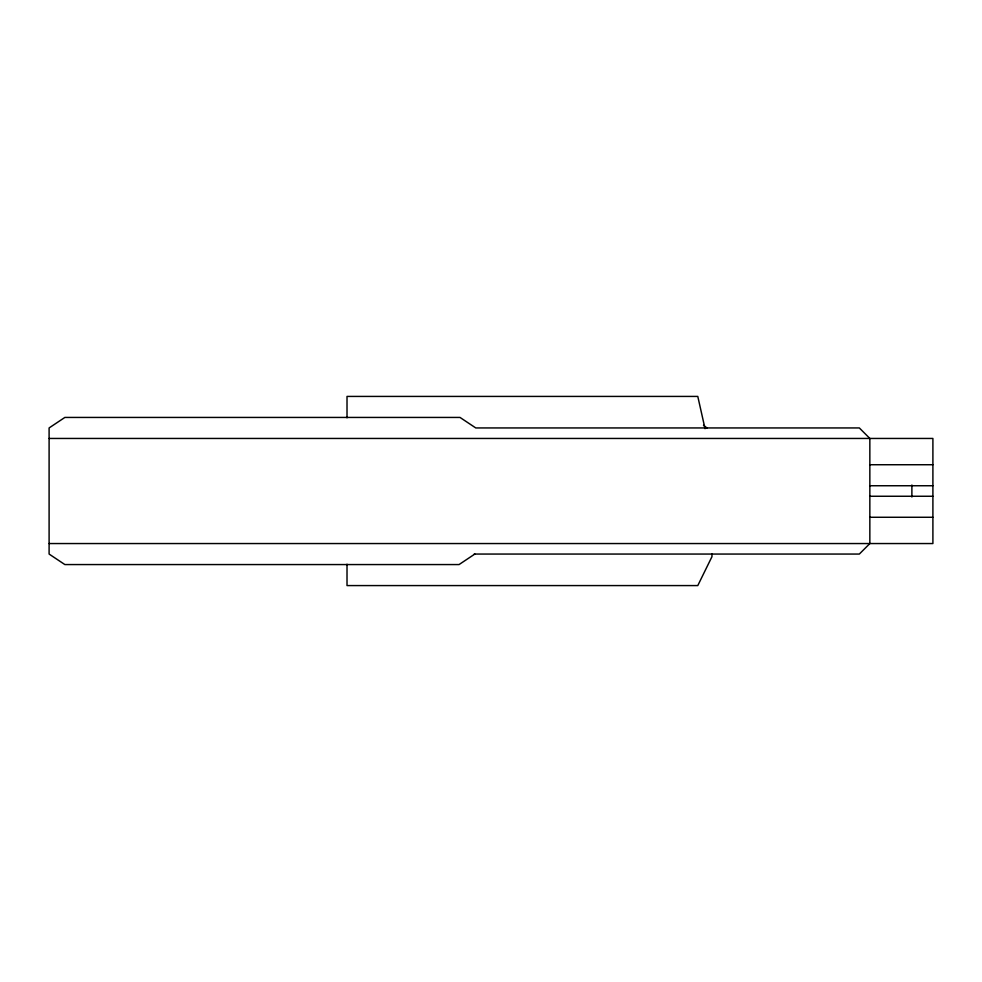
<?xml version="1.0" encoding="UTF-8"?>
<svg xmlns="http://www.w3.org/2000/svg" width="982" height="982" viewBox="0 0 982 982"><rect width="100%" height="100%" fill="white"/><g stroke="black" fill="none" stroke-linecap="round" stroke-linejoin="round"><path stroke-width="1.47" d="M474.822 554.057L459.06 564.564L64.861 564.564L49.1 554.057L49.1 427.943L64.861 417.436L460.006 417.436L475.767 427.943L859.336 427.943L869.843 438.451L869.843 543.549L859.336 554.057L474.196 554.057M49.1 438.451L932.9 438.451L932.9 543.549L49.1 543.549M869.843 464.732L932.9 464.732M869.843 485.746L932.9 485.746M869.843 496.254L932.9 496.254M869.843 517.269L932.9 517.269M703.493 425.292L706.954 427.943M705.039 428.68L697.785 396.421L347.014 396.421L347.014 417.804M911.885 484.998L911.885 497.002M711.962 554.057L711.962 556.684L697.785 585.579L347.014 585.579L347.014 564.22"/></g></svg>
